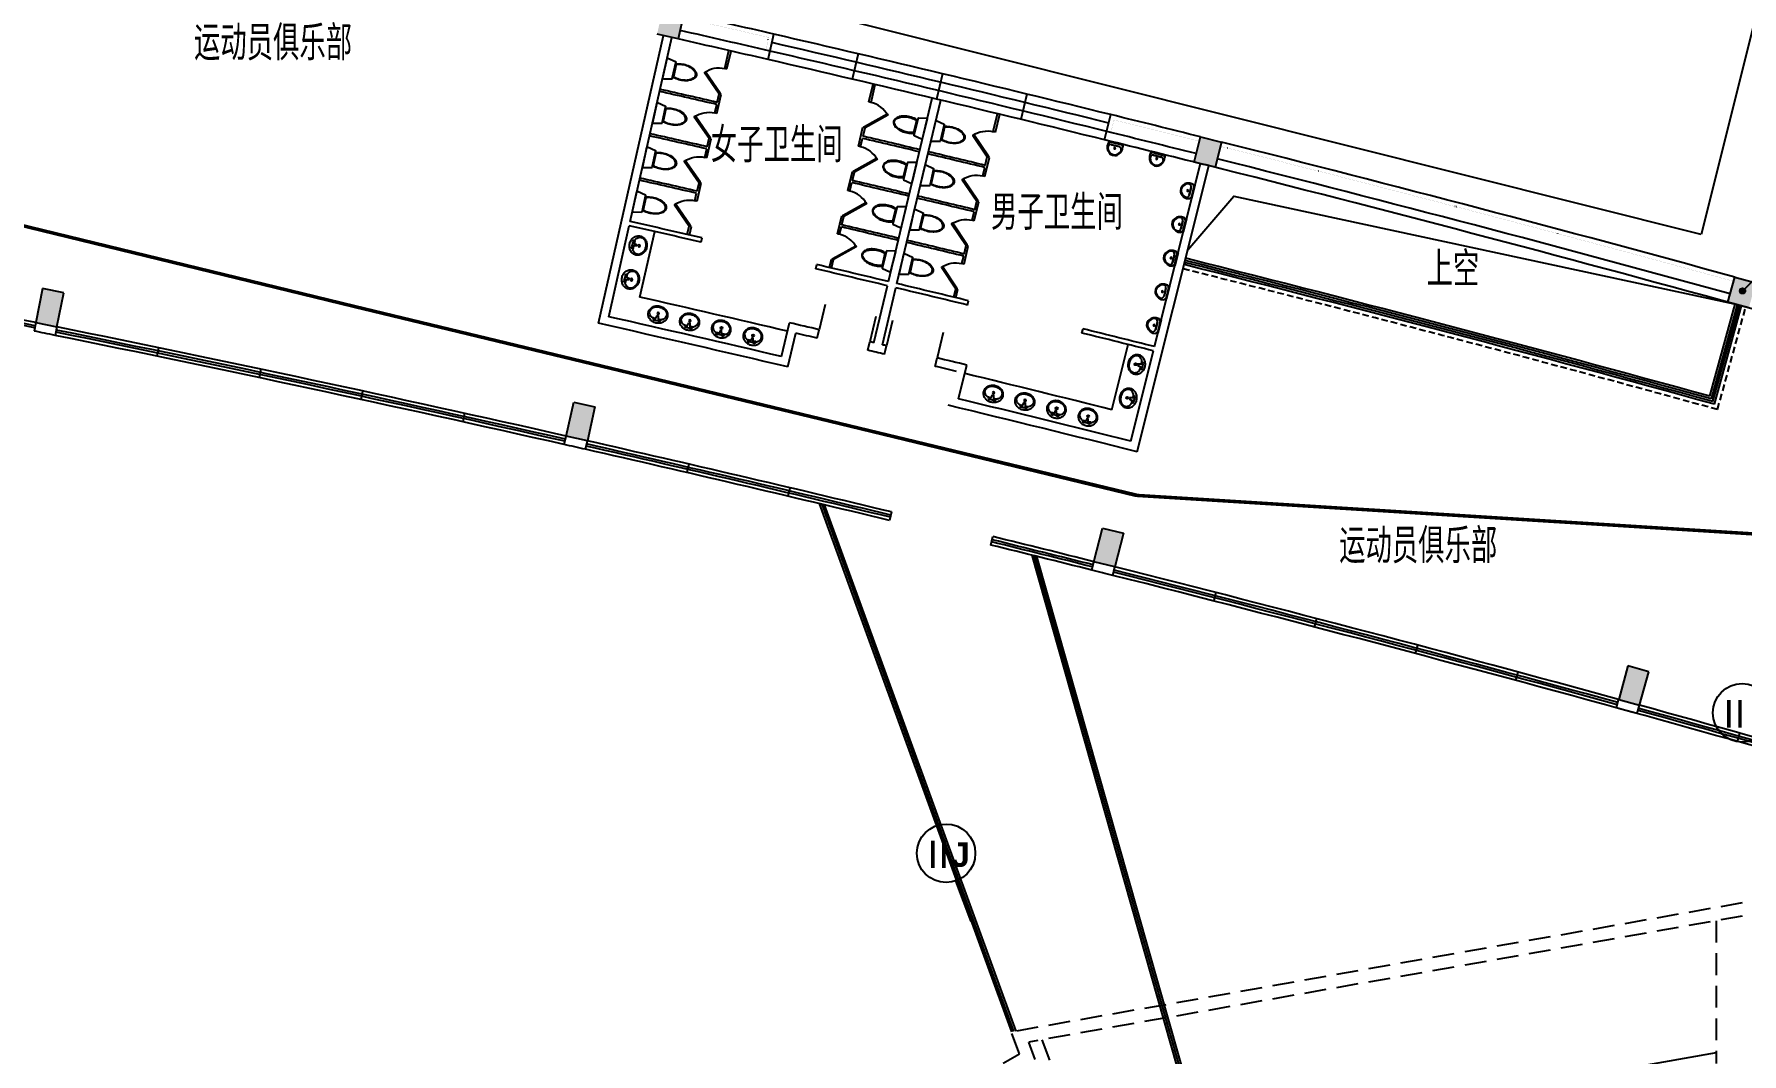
# Model space of a CAD drawing. Extents: x 23317406 to 24383751, y 42324270 to 43451021.
# Drawn here: x 23957967 to 23997363, y 42950825 to 42974335 of the extents above; entities that cross this region are included whole.
import ezdxf

# ---------------------------------------------------------------- set-up
doc = ezdxf.new("R2010")
doc.units = 0
doc.header["$MEASUREMENT"] = 0
doc.linetypes.add('DASHED', pattern=[0.75, 0.5, -0.25])
doc.linetypes.add('T-BW-SF$0$DOT2', pattern=[3.175, 0, -3.175])
doc.layers.get('0').update_dxf_attribs({"linetype": 'CONTINUOUS'})
for name, color, linetype in [('场地', 5, 'CONTINUOUS'), ('墙', 7, 'CONTINUOUS'), ('柱填充', 8, 'CONTINUOUS'), ('柱形', 7, 'CONTINUOUS'), ('楼梯', 5, 'CONTINUOUS'), ('汉字', 7, 'CONTINUOUS'), ('电-强电平面-设备', 4, 'CONTINUOUS'), ('监控管线', 11, 'CONTINUOUS'), ('监控设备', 1, 'CONTINUOUS'), ('辅助件', 9, 'CONTINUOUS'), ('边界', 9, 'CONTINUOUS'), ('门窗', 7, 'CONTINUOUS')]:
    doc.layers.add(name, color=color, linetype=linetype)
doc.styles.add('ATT', font='txt')
doc.styles.add('IDQSTYLE', font='txt.shx', dxfattribs={"width": 0.7, "bigfont": 'hztxt.shx'})
doc.styles.add('KSHZ', font='ROMANS.shx', dxfattribs={"height": 800, "bigfont": 'dfhz.shx'})
doc.styles.add('T-SG-01$0$Arial', font='ARIALBD.TTF')

# ---------------------------------------------------------------- blocks, each defined once
blk = doc.blocks.new('A$C3C4F7BE9')
at = {"layer": '场地'}
for p, q in [((8126, 44745), (0, 4559)), ((0, 4559), (22543, 0))]:
    blk.add_line(p, q, dxfattribs=at)
blk = doc.blocks.new('WC-3')
for points in [[(382, 218, 0.033558), (397, 269, 0.056391), (412, 405, 0.056391), (397, 541, 0.070142), (358, 644, 0.106098), (290, 721, 0.162033), (225, 743, 0.162033), (161, 721, 0.106098), (93, 644, 0.070142), (54, 541, 0.056391), (38, 405, 0.056391), (54, 269, 0.033558), (69, 218)], [(55, 405, -0.056391), (70, 537, -0.070142), (108, 636, -0.106098), (170, 708, -0.162033), (225, 726, -0.162033), (280, 708, -0.106098), (343, 636, -0.070142), (381, 537, -0.056391), (396, 405, -0.056391), (381, 273, -0.027675), (369, 232), (81, 232, -0.027675), (70, 273, -0.056391)], [(-20, 24, 0.477064), (0, 0), (463, 0, 0.477064), (473, 12), (431, 207, 0.354037), (426, 211), (24, 211, 0.354037), (19, 207)]]:
    blk.add_lwpolyline(points, format="xyb", close=True)
blk = doc.blocks.new('A$C7FE16A13')
at = {"layer": '门窗'}
blk.add_lwpolyline([(517, 587), (532, 561), (15, 257), (0, 283)], close=True, dxfattribs=at)
blk.add_arc((517, 587), 600, 210.4472, 257.9761, dxfattribs=at)
blk = doc.blocks.new('M100')
at = {"layer": '门窗'}
blk.add_line((0, 1000), (0, 0), dxfattribs=at)
blk = doc.blocks.new('A$C0F8851AC')
at = {"layer": '辅助件'}
for p, q in [((0, 52), (48, 21)), ((74, 353), (1, 52)), ((1, 52), (74, 353)), ((24, 83), (25, 86)), ((25, 71), (24, 83)), ((80, 312), (25, 86)), ((29, 61), (25, 71)), ((29, 61), (58, 16)), ((104, 1), (48, 21)), ((73, 355), (130, 361)), ((80, 312), (84, 323)), ((83, 75), (84, 97)), ((90, 53), (83, 75)), ((84, 323), (92, 331)), ((84, 97), (85, 98)), ((128, 275), (85, 98)), ((85, 98), (128, 275)), ((104, 35), (90, 53)), ((92, 331), (94, 332)), ((94, 332), (138, 360)), ((124, 22), (104, 35)), ((176, 0), (104, 1)), ((147, 17), (124, 22)), ((128, 275), (137, 296)), ((130, 361), (200, 349)), ((137, 296), (153, 312)), ((200, 22), (147, 17)), ((153, 312), (174, 322)), ((174, 322), (197, 324)), ((229, 18), (176, 0)), ((197, 324), (219, 319)), ((200, 349), (263, 314)), ((234, 38), (200, 22)), ((219, 319), (220, 319)), ((220, 319), (267, 287)), ((278, 50), (229, 18)), ((286, 81), (234, 38)), ((263, 314), (293, 279)), ((267, 287), (288, 259)), ((298, 66), (278, 50)), ((290, 85), (286, 81)), ((288, 259), (314, 197)), ((313, 135), (290, 85)), ((293, 279), (322, 229)), ((315, 91), (298, 66)), ((316, 190), (313, 135)), ((314, 197), (316, 190)), ((334, 144), (315, 91)), ((322, 229), (333, 200)), ((333, 200), (334, 144))]:
    blk.add_line(p, q, dxfattribs=at)
blk.add_circle((166, 172), 16.2, dxfattribs=at)
blk.add_point((166, 172), dxfattribs=at)
blk = doc.blocks.new('15PLAV04')
at = {"color": 0, "linetype": 'ByBlock'}
for p, q in [((2.5, -1.5), (2.5, 1.5)), ((7, 0.5), (3, 1.5)), ((4, 1.25), (4, 3.635323)), ((7, -0.5), (7, 0.5)), ((3, -1.5), (7, -0.5)), ((4, -3.628449), (4, -1.25))]:
    blk.add_line(p, q, dxfattribs=at)
blk.add_lwpolyline([(8, 9, 0.109452), (4.986152, 8.332258, 0.102376), (2.343146, 6.363961, 0.093737), (0.622313, 3.491319, 0.088426), (0, 0, 0.088426), (0.622313, -3.491319, 0.093737), (2.343146, -6.363961, 0.102376), (4.986152, -8.332258, 0.109452), (8, -9, 0.109452), (11.013848, -8.332258, 0.102376), (13.656854, -6.363961, 0.093737), (15.377687, -3.491319, 0.088426), (16, 0, 0.088426), (15.377687, 3.491319, 0.093737), (13.656854, 6.363961, 0.102376), (11.013848, 8.332258, 0.109452)], format="xyb", close=True, dxfattribs=at)
for centre in [(3, 2.5), (9, 0), (3, -2.5)]:
    blk.add_circle(centre, 1, dxfattribs=at)
for centre, radius, start, end in [((7, 3.635323), 3, 146.09549, 180), ((11.358035, 0.706347), 8.250845, 143.130102, 146.09549), ((9.915843, 1.787992), 6.448105, 118.911201, 143.130102), ((9, 3.446272), 4.553728, 90, 118.911201), ((9, 3.446272), 4.553728, 61.088799, 90), ((8.084157, 1.787992), 6.448105, 36.869898, 61.088799), ((6.641965, 0.706347), 8.250845, 17.257939, 36.869898), ((4.368267, 0), 10.631733, 0, 17.257939), ((4.368267, 0), 10.631733, 342.742061, 0), ((7, -3.628449), 3, 180, 212.259808), ((9.915843, -1.787992), 6.448105, 212.259808, 241.088799), ((9, -3.446272), 4.553728, 241.088799, 270), ((9, -3.446272), 4.553728, 270, 298.911201), ((8.084157, -1.787992), 6.448105, 298.911201, 323.130102), ((6.641965, -0.706347), 8.250845, 323.130102, 342.742061)]:
    blk.add_arc(centre, radius, start, end, dxfattribs=at)
at = {"color": 0, "linetype": 'ByBlock', "style": 'ATT'}
for tag, p, flags in [('ITEM', (0, -17.5), 3), ('ROOM_NUMBER', (0, -26.5), 1)]:
    blk.add_attdef(tag, p, '', height=6, dxfattribs=dict(at, flags=flags))
blk = doc.blocks.new('*X408')
at = {"color": 0, "linetype": 'Continuous'}
for p, q in [((192.59, 446.72), (193.87, 448.01)), ((192.65, 446.36), (194.23, 447.94)), ((192.69, 447.24), (193.35, 447.91)), ((192.79, 446.07), (194.52, 447.8)), ((192.98, 445.84), (194.75, 447.61)), ((193.23, 445.66), (194.93, 447.37)), ((193.53, 445.54), (195.05, 447.06)), ((193.92, 445.51), (195.08, 446.67)), ((194.61, 445.77), (194.82, 445.99))]:
    blk.add_line(p, q, dxfattribs=at)
blk = doc.blocks.new('HC000749')
at = {"color": 0, "linetype": 'Continuous'}
blk.add_line((0, -0.06), (3.11, 3.12), dxfattribs=at)
blk.add_lwpolyline([(3.11, 3.12, 0.8, 0, 0), (5.06, 5, 0, 0, 0)], format="xyseb", dxfattribs=at)
blk.add_circle((0, 0), 0.625, dxfattribs=at)
at = {"color": 0, "linetype": 'Continuous', "xscale": 0.5, "yscale": 0.5, "zscale": 0.5}
blk.add_blockref('*X408', (-96.92, -223.38), dxfattribs=at)
at = {"color": 0, "style": 'IDQSTYLE', "width": 0.7}
blk.add_attdef('PSFHATT', (7.06, -0.63), '', height=2.5, dxfattribs=at)

msp = doc.modelspace()

# ---------------------------------------------------------------- hatches: boundary and pattern name
at = {"layer": '柱填充'}
for points in [[(23972338.21967, 42974334.91204), (23972825.88078, 42974224.51892), (23972958.34709, 42974809.71348), (23972470.68598, 42974920.1066)], [(23985356.71086, 42971847.33617), (23984871.72221, 42971968.93391), (23984725.81033, 42971386.94617), (23985210.79898, 42971265.34843)], [(23997683.54222, 42968600.13245), (23997201.48344, 42968732.87027), (23997042.20344, 42968154.39825), (23997524.26222, 42968021.66043)], [(23958651.75337, 42968370.26203), (23958161.67862, 42968469.39194), (23958003.07076, 42967685.27234), (23958493.14551, 42967586.14243)], [(23970418.07345, 42965849.49262), (23970905.74682, 42965739.15369), (23970729.20453, 42964958.87629), (23970241.53115, 42965069.21523)], [(23982610.43619, 42962948.07785), (23983095.43841, 42962826.53424), (23982900.96864, 42962050.53069), (23982415.96642, 42962172.0743)], [(23995215.8163, 42959635.07345), (23994733.74264, 42959767.75723), (23994521.4486, 42958996.43936), (23995003.52227, 42958863.75559)]]:
    msp.add_hatch(color=256, dxfattribs=at).paths.add_polyline_path(points)

# ---------------------------------------------------------------- linework, layer by layer
msp.add_line((23979583.1958, 42953876.31908), (23979232.18929, 42954812.73993))
at = {"color": 2}
for centre in [(23997370, 42958688.10791), (23979004.63656, 42955448.22774)]:
    msp.add_circle(centre, 675, dxfattribs=at)
at = {"layer": '墙'}
for p, q in [((23970983.54793, 42967669.57218), (23972484.52429, 42974301.84717)), ((23971719.40779, 42970014.99549), (23972679.57701, 42974257.63809)), ((23974898.07073, 42973750.21311), (23975033.06934, 42974334.82868)), ((23977677.42759, 42968630.49169), (23978686.30587, 42972861.3822)), ((23977871.97304, 42968584.10129), (23978880.84772, 42972814.97671)), ((23982662.38369, 42971898.13488), (23982805.81074, 42972480.73996)), ((23983411.95144, 42964705.95347), (23985065.29697, 42971301.82911)), ((23983813.64957, 42967131.05941), (23984871.07608, 42971349.56884)), ((23971222.76121, 42967820.49273), (23971697.33461, 42969917.46203)), ((23973354.59081, 42969539.38228), (23973376.98405, 42969636.84275)), ((23976000.07499, 42968924.63392), (23976022.95074, 42969021.98226)), ((23977341.09723, 42967220.03717), (23977654.2324, 42968533.21896)), ((23977535.64268, 42967173.64677), (23977848.77784, 42968486.82857)), ((23979501.56902, 42968089.6841), (23979525.08341, 42968186.88016)), ((23975208.79411, 42966901.92341), (23975391.50408, 42967680.77968)), ((23975357.83068, 42966661.53185), (23975540.54065, 42967440.38812)), ((23976029.99822, 42967325.23551), (23976075.89038, 42967519.89909)), ((23982139.79645, 42967444.50341), (23982163.79203, 42967541.58179)), ((23977197.46333, 42967048.65175), (23977243.78257, 42967243.21415)), ((23977586.48307, 42966955.88793), (23977632.94461, 42967150.4164)), ((23983266.58153, 42964948.57991), (23983789.33543, 42967034.06032)), ((23978753.1339, 42966675.88937), (23978800.02223, 42966870.31541)), ((23979294.95321, 42965927.55711), (23979483.3639, 42966705.05401)), ((23970387.57406, 42965036.17786), (23970387.57283, 42965036.17245)), ((23970582.64097, 42964992.03149), (23970582.64218, 42964992.03687)), ((23975557.69697, 42963840.53385), (23975557.69824, 42963840.53922)), ((23996770, 42950847.79231), (23982258.31289, 42948288.99033))]:
    msp.add_line(p, q, dxfattribs=at)
at = {"layer": '墙', "linetype": 'DASHED', "ltscale": 1000}
for p, q in [((23997370, 42954302.46546), (23980512.92951, 42951330.10912)), ((23997370, 42953997.83748), (23980917.11841, 42951096.75054)), ((23996770, 42953892.04129), (23996770, 42950604.08992)), ((23980695.95469, 42950827.25157), (23980512.92951, 42951330.10912)), ((23981063.95917, 42950693.30889), (23980917.11841, 42951096.75054)), ((23981217.11841, 42951149.64864), (23982341.66401, 42948059.985)), ((23966033.04532, 42942361.6169), (23980695.95469, 42950827.25157))]:
    msp.add_line(p, q, dxfattribs=at)
at = {"layer": '墙', "ltscale": 5000}
for start, end in [(67.1172342395, 67.1172342395), (66.2587266313, 66.2587266313), (64.4772342395, 64.4772342395), (64.9387266313, 64.9387266313)]:
    msp.add_arc((23850578.58196, 42857442.58139), 533172.67138, start, end, dxfattribs=at)
at = {"layer": '墙'}
for centre, radius, start, end in [((23850634.74669, 42857737.27781), 530172.67138, 79.4743453394, 79.4743453394), ((23850639.30178, 42857736.37231), 530172.67138, 78.1227654233, 78.1227654233), ((23850644.55659, 42857735.23786), 530172.67138, 77.5606287088, 77.5606287088), ((23850649.0789, 42857734.18074), 530172.67138, 76.2090487927, 76.2090487927), ((23850536.74751, 42435199.73939), 553322.67138, 76.9972577853, 77.2176290427), ((23850536.74751, 42435199.73939), 552722.67138, 76.9972577853, 77.2176194758), ((23850536.74751, 42435199.73939), 552922.67138, 76.9972577853, 77.2176290427), ((23850536.74751, 42435199.73939), 553322.67138, 75.9494427195, 76.16981282), ((23850536.74751, 42435199.73939), 552722.67138, 75.9235353027, 76.16981282), ((23850536.74751, 42435199.73939), 552922.67138, 75.9494427195, 76.16981282), ((23850578.58196, 42435190.26996), 553322.67138, 74.6338847678, 75.9020730186), ((23850578.58196, 42435190.26996), 552922.67138, 74.6338847678, 75.9020730186), ((23850578.58196, 42435190.26996), 552722.67138, 74.6079828229, 75.9279804354), ((23850578.58196, 42435190.26996), 548272.67138, 77.0598932838, 77.2375302009), ((23850578.58196, 42435190.26996), 548372.67138, 77.0598932838, 77.2375321066), ((23850578.58196, 42435190.26996), 548372.67138, 76.5984287642, 76.7760675871), ((23850578.58196, 42435190.26996), 548272.67138, 76.5984306699, 76.7760675871), ((23850578.58196, 42435190.26996), 548272.67138, 76.3998932838, 76.5775302009), ((23850578.58196, 42435190.26996), 548372.67138, 76.3998932838, 76.5775321066), ((23850578.58196, 42435190.26996), 546122.67138, 76.8083378642, 77.23748906), ((23850619.66353, 42435177.93724), 552722.67138, 74.3661504383, 74.6124279556), ((23850578.58196, 42435190.26996), 545922.67138, 76.7873512698, 77.2584756544), ((23850578.58196, 42435190.26996), 546922.67138, 76.7346716927, 76.8083225182), ((23850578.58196, 42435190.26996), 546722.67138, 76.7346716927, 76.7873666271), ((23850578.58196, 42435190.26996), 548272.67138, 75.9384306699, 76.1160675871), ((23850578.58196, 42435190.26996), 548372.67138, 75.9384287643, 76.1160675871), ((23850578.58196, 42435190.26996), 546722.67138, 76.567024545, 76.6089363258), ((23850578.58196, 42435190.26996), 546922.67138, 76.5984564648, 76.6089363258), ((23850578.58196, 42435190.26996), 546922.67138, 76.567024545, 76.577504406), ((23850578.58196, 42435190.26996), 546722.67138, 76.3885942438, 76.4412891781), ((23850578.58196, 42435190.26996), 546922.67138, 76.3676383527, 76.4412891781), ((23850578.58196, 42435190.26996), 546122.67138, 75.9384718109, 76.3676230066), ((23850578.58196, 42435190.26996), 545922.67138, 75.9174852165, 76.3886096011)]:
    msp.add_arc(centre, radius, start, end, dxfattribs=at)
at = {"layer": '柱填充', "linetype": 'T-BW-SF$0$DOT2', "ltscale": 10}
for p, q in [((23974845.6323, 42973967.57592), (23974913.13161, 42974259.88372)), ((23982807.29139, 42972068.42328), (23982879.00492, 42972359.72583))]:
    msp.add_line(p, q, dxfattribs=at)
for centre, start, end in [((23850536.74751, 42435199.73939), 77.0076145156, 77.2176290427), ((23850536.74751, 42435199.73939), 75.9494427195, 76.1594560898), ((23850578.58196, 42435190.26996), 74.6338847678, 75.9020730186)]:
    msp.add_arc(centre, 553222.67138, start, end, dxfattribs=at)
at = {"layer": '柱形'}
for p, q in [((23972958.34709, 42974809.71348), (23972825.88078, 42974224.51892)), ((23972825.88078, 42974224.51892), (23972338.21967, 42974334.91204)), ((23984725.81033, 42971386.94617), (23984871.72221, 42971968.93391)), ((23984871.72221, 42971968.93391), (23985356.71086, 42971847.33617)), ((23985356.71086, 42971847.33617), (23985210.79898, 42971265.34843)), ((23985210.79898, 42971265.34843), (23984725.81033, 42971386.94617)), ((23997042.20344, 42968154.39825), (23997201.48344, 42968732.87027)), ((23997201.48344, 42968732.87027), (23997683.54222, 42968600.13245)), ((23958161.67862, 42968469.39194), (23958003.07076, 42967685.27234)), ((23958651.75337, 42968370.26203), (23958161.67862, 42968469.39194)), ((23958493.14551, 42967586.14243), (23958651.75337, 42968370.26203)), ((23997524.26222, 42968021.66043), (23997042.20344, 42968154.39825)), ((23958003.07076, 42967685.27234), (23958493.14551, 42967586.14243)), ((23970241.53115, 42965069.21523), (23970418.07345, 42965849.49262)), ((23970418.07345, 42965849.49262), (23970905.74682, 42965739.15369)), ((23970905.74682, 42965739.15369), (23970729.20453, 42964958.87629)), ((23970729.20453, 42964958.87629), (23970241.53115, 42965069.21523)), ((23982415.96642, 42962172.0743), (23982610.43619, 42962948.07785)), ((23982610.43619, 42962948.07785), (23983095.43841, 42962826.53424)), ((23983095.43841, 42962826.53424), (23982900.96864, 42962050.53069)), ((23982900.96864, 42962050.53069), (23982415.96642, 42962172.0743)), ((23994733.74264, 42959767.75723), (23994521.4486, 42958996.43936)), ((23995215.8163, 42959635.07345), (23994733.74264, 42959767.75723)), ((23995003.52227, 42958863.75559), (23995215.8163, 42959635.07345)), ((23994521.4486, 42958996.43936), (23995003.52227, 42958863.75559)), ((23979227.33158, 42954854.04799), (23979400.97976, 42954376.95354))]:
    msp.add_line(p, q, dxfattribs=at)
at = {"layer": '楼梯'}
for p, q in [((23996661.94286, 42965925.4333), (23997259.12266, 42968094.66099)), ((23996696.87838, 42965863.95559), (23997307.32928, 42968081.38989)), ((23976137.55793, 42963497.53395), (23980562.92951, 42951338.92546)), ((23976195.8067, 42963483.687), (23980612.92951, 42951347.74181)), ((23980981.50674, 42962322.79489), (23984840.0303, 42948744.21677)), ((23981037.4175, 42962308.96045), (23984889.52964, 42948752.94484))]:
    msp.add_line(p, q, dxfattribs=at)
for radius, start in [(550422.67138, 74.6053780817), (550472.67138, 74.6105825528)]:
    msp.add_arc((23850578.58196, 42435190.26996), radius, start, 75.9175729114, dxfattribs=at)
at = {"layer": '汉字', "color": 0}
msp.add_lwpolyline([(23984579.02991, 42969361.90972), (23985642.05495, 42970597.29154), (23997186.81569, 42968114.57838)], dxfattribs=at)
at = {"layer": '监控管线', "const_width": 80}
msp.add_lwpolyline([(23953296.97281, 42970992.06851), (23965352.53796, 42968057.0973), (23983428.69966, 42963698.79305), (24000239.13044, 42962650.39265), (24022106.67355, 42957775.8263)], dxfattribs=at)
at = {"layer": '监控设备', "color": 1}
for p, q in [((23953281.58669, 42970977.49985), (23983356.37987, 42963690.97096)), ((23983356.37987, 42963690.97096), (24000354.03335, 42962646.25578))]:
    msp.add_line(p, q, dxfattribs=at)
at = {"layer": '辅助件'}
for p, q in [((23973902.06366, 42973543.34805), (23973995.85017, 42973957.75689)), ((23973950.80086, 42973532.18097), (23974044.58659, 42973946.58638)), ((23973719.03165, 42972508.07615), (23973818.36128, 42972946.97807)), ((23973725.4776, 42972763.07771), (23973769.62412, 42972958.1453)), ((23977225.55052, 42972771.2061), (23977324.04292, 42973184.24955)), ((23977274.21791, 42972759.73864), (23977372.70933, 42973172.77797)), ((23973670.29446, 42972519.24323), (23973714.44097, 42972714.31082)), ((23976982.00011, 42971749.83896), (23977086.37882, 42972187.56759)), ((23977088.65569, 42971981.55415), (23977135.04625, 42972176.10027)), ((23980095.12691, 42972087.07793), (23980193.56613, 42972499.89837)), ((23980143.73224, 42972075.35019), (23980242.17064, 42972488.1672)), ((23973487.26244, 42971483.97133), (23973586.59207, 42971922.87326)), ((23973493.70839, 42971738.9729), (23973537.85491, 42971934.04048)), ((23977030.6675, 42971738.3715), (23977077.05805, 42971932.91762)), ((23973438.52525, 42971495.1384), (23973482.67177, 42971690.206)), ((23979900.18183, 42971053.98305), (23980004.56054, 42971491.71169)), ((23979909.56469, 42971308.89344), (23979955.95524, 42971503.43957)), ((23976738.44969, 42970728.47181), (23976842.82841, 42971166.20045)), ((23976845.10528, 42970960.18701), (23976891.49584, 42971154.73313)), ((23979851.5765, 42971065.71079), (23979897.96705, 42971260.25691)), ((23973212.24466, 42970495.28584), (23973250.90256, 42970666.10117)), ((23973260.98186, 42970484.11876), (23973354.82286, 42970898.76843)), ((23973261.93918, 42970714.86807), (23973306.0857, 42970909.93565)), ((23976787.11709, 42970717.00435), (23976833.50764, 42970911.55048)), ((23979608.02608, 42970044.34364), (23979654.41664, 42970238.88977)), ((23979656.63141, 42970032.6159), (23979761.01013, 42970470.34455)), ((23979666.01428, 42970287.5263), (23979712.40483, 42970482.07243)), ((23971940.30412, 42968272.82623), (23972282.43871, 42969784.596)), ((23973035.6586, 42969715.0155), (23973079.80512, 42969910.08309)), ((23973084.42533, 42969703.97891), (23973128.54228, 42969898.91587)), ((23976500.6669, 42969731.29208), (23976599.278, 42970144.8333)), ((23976549.33429, 42969719.82463), (23976589.95723, 42969890.18333)), ((23976601.55487, 42969938.81986), (23976647.94542, 42970133.36598)), ((23979418.84862, 42969035.43618), (23979517.45972, 42969448.97739)), ((23979422.46387, 42969266.15915), (23979468.85442, 42969460.70527)), ((23976315.13571, 42968953.23774), (23976361.4952, 42969147.65358)), ((23976363.77208, 42968941.64014), (23976410.16263, 42969136.18626)), ((23979370.24329, 42969047.16392), (23979410.86623, 42969217.52262)), ((23979184.68107, 42968268.97943), (23979231.07163, 42968463.52555)), ((23979233.31744, 42968257.38183), (23979279.67692, 42968451.79767)), ((23982830.36509, 42965676.03345), (23983207.23448, 42967179.52052))]:
    msp.add_line(p, q, dxfattribs=at)
for centre, radius, start, end in [((23850810.35117, 42436214.37478), 551247.67138, 77.0920727013, 77.097269638), ((23850578.58196, 42435190.26996), 551447.67138, 77.0973242982, 77.237610584), ((23850578.58196, 42435190.26996), 551497.67138, 77.0973379571, 77.237610584), ((23850810.35117, 42436214.37478), 550647.67138, 77.0919028198, 77.0971054192), ((23850822.13237, 42436211.6371), 551247.67138, 76.7386912329, 76.7438881695), ((23850578.58196, 42435190.26996), 551247.67138, 77.0919878068, 77.097269638), ((23850822.13237, 42436211.6371), 550647.67138, 76.7388554516, 76.7440580511), ((23850578.58196, 42435190.26996), 550397.67138, 77.0970368891, 77.237610584), ((23850578.58196, 42435190.26996), 550447.67138, 77.0970506001, 77.237610584), ((23850578.58196, 42435190.26996), 550647.67138, 77.0919028198, 77.0971054192), ((23850578.58196, 42435190.26996), 551447.67138, 76.5983502868, 76.7386365726), ((23850578.58196, 42435190.26996), 551497.67138, 76.5983502868, 76.7386229138), ((23850822.13237, 42436211.6371), 551247.67138, 76.4320727014, 76.4372696381), ((23850346.81275, 42434166.16513), 551247.67138, 77.0920727013, 77.097269638), ((23850578.58196, 42435190.26996), 551247.67138, 76.7386912329, 76.743973064), ((23850578.58196, 42435190.26996), 551447.67138, 76.4373242982, 76.5776105841), ((23850578.58196, 42435190.26996), 551497.67138, 76.4373379571, 76.5776105841), ((23850822.13237, 42436211.6371), 550647.67138, 76.4319028199, 76.4371054193), ((23850578.58196, 42435190.26996), 549397.67138, 77.0967621448, 77.237610584), ((23850578.58196, 42435190.26996), 550647.67138, 76.7388554516, 76.7440580511), ((23850578.58196, 42435190.26996), 551247.67138, 76.4319878069, 76.4372696381), ((23850578.58196, 42435190.26996), 549347.67138, 77.0967483813, 77.237610584), ((23850346.81275, 42434166.16513), 550647.67138, 77.0919028198, 77.0971054192), ((23850335.03155, 42434168.90281), 551247.67138, 76.7386912329, 76.7438881695), ((23850578.58196, 42435190.26996), 550397.67138, 76.5983502868, 76.7389239817), ((23850578.58196, 42435190.26996), 550447.67138, 76.5983502868, 76.7389102707), ((23850578.58196, 42435190.26996), 550447.67138, 76.4370506001, 76.5776105841), ((23850120.53217, 42433166.31257), 551247.67138, 77.0920727013, 77.097269638), ((23850578.58196, 42435190.26996), 550397.67138, 76.4370368891, 76.5776105841), ((23850578.58196, 42435190.26996), 550647.67138, 76.4319028199, 76.4371054193), ((23850120.53217, 42433166.31257), 550647.67138, 77.0919028198, 77.0971054192), ((23850578.58196, 42435190.26996), 549347.67138, 76.5983502868, 76.7392124895), ((23850335.03155, 42434168.90281), 550647.67138, 76.7388554516, 76.7440580511), ((23850578.58196, 42435190.26996), 549397.67138, 76.5983502868, 76.7391987261), ((23850335.03155, 42434168.90281), 551247.67138, 76.4320727014, 76.4372696381), ((23850097.24876, 42433171.72309), 551247.67138, 76.7386912329, 76.7438881695), ((23850578.58196, 42435190.26996), 549347.67138, 76.4367483813, 76.5776105841), ((23850578.58196, 42435190.26996), 549397.67138, 76.4367621448, 76.5776105841), ((23850335.03155, 42434168.90281), 550647.67138, 76.4319028199, 76.4371054193), ((23850097.24876, 42433171.72309), 550647.67138, 76.7388554516, 76.7440580511), ((23850097.24876, 42433171.72309), 551247.67138, 76.4320727014, 76.4372696381), ((23850578.58196, 42435190.26996), 546722.67138, 76.8083263505, 77.1746213839), ((23850097.24876, 42433171.72309), 550647.67138, 76.4319028199, 76.4371054193), ((23850578.58196, 42435190.26996), 546722.67138, 76.001339487, 76.3676345204)]:
    msp.add_arc(centre, radius, start, end, dxfattribs=at)
at = {"layer": '边界'}
for p, q in [((23976079.31186, 42963511.37348), (23980512.92951, 42951330.10912)), ((23981093.33017, 42962295.11924), (23984939.02897, 42948761.6729))]:
    msp.add_line(p, q, dxfattribs=at)
at = {"layer": '门窗'}
for p, q in [((23976976.18114, 42973882.43661), (23976839.07549, 42973298.31159)), ((23978922.78707, 42973421.81577), (23978783.57061, 42972838.19023)), ((23980867.71505, 42972954.16063), (23980726.38959, 42972371.04219)), ((23996627.00612, 42965986.90663), (23997210.91604, 42968107.93208)), ((23996731.81271, 42965802.4735), (23997355.5359, 42968068.1188)), ((23958007.26805, 42967684.38062), (23957967.68839, 42967488.30814)), ((23958488.94255, 42967586.94987), (23958449.21286, 42967390.93571)), ((23960804.60534, 42966908.09494), (23960845.21139, 42967103.97394)), ((23963199.30076, 42966610.48448), (23963157.83684, 42966414.82983)), ((23965508.86122, 42965911.15003), (23965551.20027, 42966106.66176)), ((23967896.24156, 42965593.35955), (23967853.04835, 42965398.07938)), ((23970197.04961, 42964874.17932), (23970241.11573, 42965069.30904)), ((23970197.45618, 42964874.0875), (23970241.52246, 42965069.21719)), ((23970684.84728, 42964763.7839), (23970729.0931, 42964958.87296)), ((23973071.51999, 42964422.11975), (23973026.42138, 42964227.2708)), ((23975365.59912, 42963680.4042), (23975411.56928, 42963875.09415)), ((23977748.71451, 42963317.74329), (23977701.89388, 42963123.30094)), ((23980035.92191, 42962555.81564), (23980083.95595, 42962751.49015)), ((23982367.32947, 42961978.03336), (23982415.879, 42962172.09617)), ((23982367.32947, 42961978.03336), (23982415.879, 42962172.09617)), ((23982852.05032, 42961856.53165), (23982900.77841, 42962050.54971)), ((23982852.05032, 42961856.53165), (23982900.77841, 42962050.54971)), ((23985230.25837, 42961459.96958), (23985180.68324, 42961266.21121)), ((23987506.4234, 42960665.66222), (23987557.22931, 42960860.63541)), ((23989880.77164, 42960248.14358), (23989829.48432, 42960054.83137)), ((23992149.82055, 42959433.73061), (23992202.34936, 42959628.2467)), ((23994467.90385, 42958802.22999), (23994520.91109, 42958995.12287)), ((23994468.18379, 42958802.15306), (23994521.19114, 42958995.04591)), ((23994949.69703, 42958669.59407), (23995002.88176, 42958862.43809)), ((23994949.9769, 42958669.51688), (23995003.16174, 42958862.36088)), ((23997264.04847, 42958025.8039), (23997318.47487, 42958219.79758))]:
    msp.add_line(p, q, dxfattribs=at)
at = {"layer": '门窗', "linetype": 'DASHED', "ltscale": 300}
msp.add_line((23996801.67773, 42965679.49618), (23997451.94913, 42968041.57662), dxfattribs=at)
at = {"layer": '门窗'}
for centre, radius, start, end in [((23850536.74751, 42435199.73939), 553122.67138, 76.16981282, 76.9972577853), ((23850536.74751, 42435199.73939), 553322.67138, 76.16981282, 76.9972577853), ((23850536.74751, 42435199.73939), 552722.67138, 76.16981282, 76.9972577853), ((23850536.74751, 42435199.73939), 552922.67138, 76.16981282, 76.9972577853), ((23850578.58196, 42435190.26996), 543097.67138, 78.5939902136, 79.7448089244), ((23850578.58196, 42435190.26996), 543147.67138, 78.5939896249, 79.7448089244), ((23850578.58196, 42435190.26996), 543222.67138, 78.593988742, 79.7448089244), ((23850578.58196, 42435190.26996), 550372.67138, 74.600172665, 75.9175729114), ((23850578.58196, 42435190.26996), 550522.67138, 74.6157860785, 75.9175729114), ((23850578.58196, 42435190.26996), 543022.67139, 78.5420627733, 78.5938980972), ((23850578.58196, 42435190.26996), 543097.67138, 77.2743656607, 78.5419709511), ((23850578.58196, 42435190.26996), 543147.67138, 77.2743656607, 78.5419709511), ((23850578.58196, 42435190.26996), 543222.67138, 77.2743656607, 78.5419709511), ((23850578.58196, 42435190.26996), 543022.67139, 77.2743656607, 78.5420627733), ((23850578.58196, 42435190.26996), 543022.67139, 77.2215952102, 77.2743216813), ((23850578.58196, 42435190.26996), 543022.67139, 76.4612382048, 77.2215952102), ((23850578.58196, 42435190.26996), 543097.67138, 76.4612382048, 77.2215952101), ((23850578.58196, 42435190.26996), 543147.67138, 76.4612382048, 77.2215952101), ((23850578.58196, 42435190.26996), 543222.67138, 76.4612382048, 77.2215952101), ((23850578.58196, 42435190.26996), 543222.67138, 75.9543589873, 76.2077938434), ((23850578.58196, 42435190.26996), 543022.67139, 75.9543589874, 76.2077938435), ((23850578.58196, 42435190.26996), 543097.67138, 75.9543589873, 76.2077938434), ((23850578.58196, 42435190.26996), 543147.67138, 75.9543589873, 76.2077938434), ((23850578.58196, 42435190.26996), 543022.67139, 75.9016018835, 75.9543589874), ((23850578.58196, 42435190.26996), 543022.67139, 75.9016018835, 75.9543589874), ((23850578.58196, 42435190.26996), 543097.67138, 74.6343920346, 75.9016325162), ((23850578.58196, 42435190.26996), 543147.67138, 74.6343920346, 75.9016325162), ((23850578.58196, 42435190.26996), 543222.67138, 74.6343920346, 75.9016325162), ((23850578.58196, 42435190.26996), 543022.67139, 74.5816349308, 75.9016325162), ((23850578.58196, 42435190.26996), 543022.67139, 73.4883846974, 74.63432594), ((23850578.58196, 42435190.26996), 543147.67138, 73.4883822691, 74.5815688361), ((23850578.58196, 42435190.26996), 543222.67138, 73.4883808127, 74.5815688361), ((23850578.58196, 42435190.26996), 543097.67138, 73.4883832403, 74.5815688361)]:
    msp.add_arc(centre, radius, start, end, dxfattribs=at)
at = {"layer": '门窗', "linetype": 'DASHED', "ltscale": 300}
msp.add_arc((23850578.58196, 42435190.26996), 550272.67138, 74.5897589934, 75.9175729114, dxfattribs=at)

# ---------------------------------------------------------------- block references
at = {"layer": '场地', "xscale": -1, "rotation": 334.4959608708573}
msp.add_blockref('A$C3C4F7BE9', (23994458.00846, 42965604.0693), dxfattribs=at)
at = {"layer": '柱填充', "xscale": -1}
for p, rotation in [((23973547.96415, 42973708.34528), 155.0666441328372), ((23973316.19495, 42972684.24046), 155.0666441328372), ((23979742.95148, 42972256.14306), 154.4066441329239), ((23973084.42574, 42971660.13564), 155.0666441328372), ((23979499.40107, 42971234.77592), 154.4066441329239), ((23972858.14515, 42970660.28307), 155.0666441328372), ((23979255.85065, 42970213.40877), 154.4066441329239), ((23979018.06786, 42969216.22905), 154.4066441329239)]:
    msp.add_blockref('A$C7FE16A13', p, dxfattribs=dict(at, rotation=rotation))
at = {"layer": '柱填充', "rotation": 178.7693167380134}
for p in [(23977664.78903, 42972751.69191), (23977421.23862, 42971730.32478), (23977177.68821, 42970708.95762), (23976939.90542, 42969711.7779)]:
    msp.add_blockref('A$C7FE16A13', p, dxfattribs=at)
at = {"layer": '电-强电平面-设备', "xscale": 100, "yscale": 100, "zscale": 100}
msp.add_blockref('HC000749', (23997378.91184, 42968416.11724), dxfattribs=at)
at = {"layer": '辅助件', "xscale": -1}
for name, p, rotation in [('WC-3', (23972469.93214, 42973324.49573), 257.6428785498451), ('WC-3', (23972237.97839, 42972300.43643), 257.6428785498451), ('WC-3', (23978660.56946, 42971884.73674), 256.9828785499375), ('A$C0F8851AC', (23983124.96265, 42971770.7152), 62.06174765879124), ('WC-3', (23972006.02464, 42971276.37712), 257.6428785498451), ('A$C0F8851AC', (23984096.42005, 42971529.73179), 61.95799068133854), ('WC-3', (23978416.83504, 42970863.41723), 256.9828785499375), ('A$C0F8851AC', (23984646.48333, 42970498.81034), 332.3757671556898), ('WC-3', (23971774.07089, 42970252.31782), 257.6428785498451), ('WC-3', (23978173.10063, 42969842.09773), 256.9828785499375), ('A$C0F8851AC', (23984452.1107, 42969722.78245), 332.3757671556898), ('A$C0F8851AC', (23984257.73808, 42968946.75456), 332.3757671556898), ('WC-3', (23977929.36621, 42968820.77822), 256.9828785499375), ('A$C0F8851AC', (23984062.41426, 42968170.96052), 332.3757671556898), ('A$C0F8851AC', (23983868.99282, 42967394.69879), 332.3757671556898)]:
    msp.add_blockref(name, p, dxfattribs=dict(at, rotation=rotation))
at = {"layer": '辅助件', "rotation": 76.19308232100556}
for p in [(23978463.10519, 42971931.82314), (23978219.74048, 42970910.41548), (23977976.37577, 42969889.00781), (23977733.01106, 42968867.60015)]:
    msp.add_blockref('WC-3', p, dxfattribs=at)
at = {"layer": '辅助件', "yscale": 25, "zscale": 25}
for p, xscale, rotation in [((23971706.13095, 42969505.3682), -25, 167.1282930555326), ((23971529.33203, 42968725.14891), -25, 167.1282930555326), ((23972311.69468, 42967675.25191), -25, 257.1227222269306), ((23973041.81788, 42967506.75346), -25, 257.044123254298), ((23973772.17196, 42967339.2586), 25, 76.96552428112024), ((23974501.83012, 42967168.75762), 25, 76.88692531683152), ((23983595.52745, 42966670.27856), 25, 166.0476678153293), ((23980046.25491, 42965846.66012), -25, 256.2890355540304), ((23980774.33826, 42965669.55492), -25, 256.2104365897417), ((23981501.68613, 42965489.45302), 25, 76.13183761656406), ((23983401.22668, 42965894.23268), 25, 166.0476678153293), ((23982229.28082, 42965310.3509), 25, 76.05323864393132)]:
    msp.add_blockref('15PLAV04', p, dxfattribs=dict(at, xscale=xscale, rotation=rotation))
at = {"layer": '门窗', "yscale": 0.6, "zscale": 0.6}
for p, xscale, rotation in [((23976076.10592, 42967519.84828), 0.6, 346.7765487581843), ((23977243.78257, 42967243.21415), -0.6, 346.567036059084), ((23977632.94461, 42967150.4164), 0.6, 346.6089248117782), ((23978799.80695, 42966870.36733), -0.6, 346.3994121126779)]:
    msp.add_blockref('M100', p, dxfattribs=dict(at, xscale=xscale, rotation=rotation))

# ---------------------------------------------------------------- texts
at = {"color": 3, "style": 'T-SG-01$0$Arial'}
for s, height, p in [('Ⅱ', 637.5, (23996757.45492, 42958345.53879)), ('Ⅱ', 637.5, (23978392.09147, 42955105.65863)), ('J', 562.5, (23979118.77916, 42955137.1585))]:
    msp.add_text(s, height=height, dxfattribs=at).set_placement(p)
at = {"layer": '汉字', "style": 'KSHZ', "width": 0.8}
for s, p in [('运动员俱乐部', (23961654.21308, 42973731.65925)), ('女子卫生间', (23973576.48765, 42971377.06683)), ('男子卫生间', (23980042.8804, 42969822.58275)), ('上空', (23990088.72355, 42968516.73543)), ('运动员俱乐部', (23988073.38562, 42962136.29315))]:
    msp.add_text(s, height=800, dxfattribs=at).set_placement(p)

doc.saveas('drawing.dxf')
